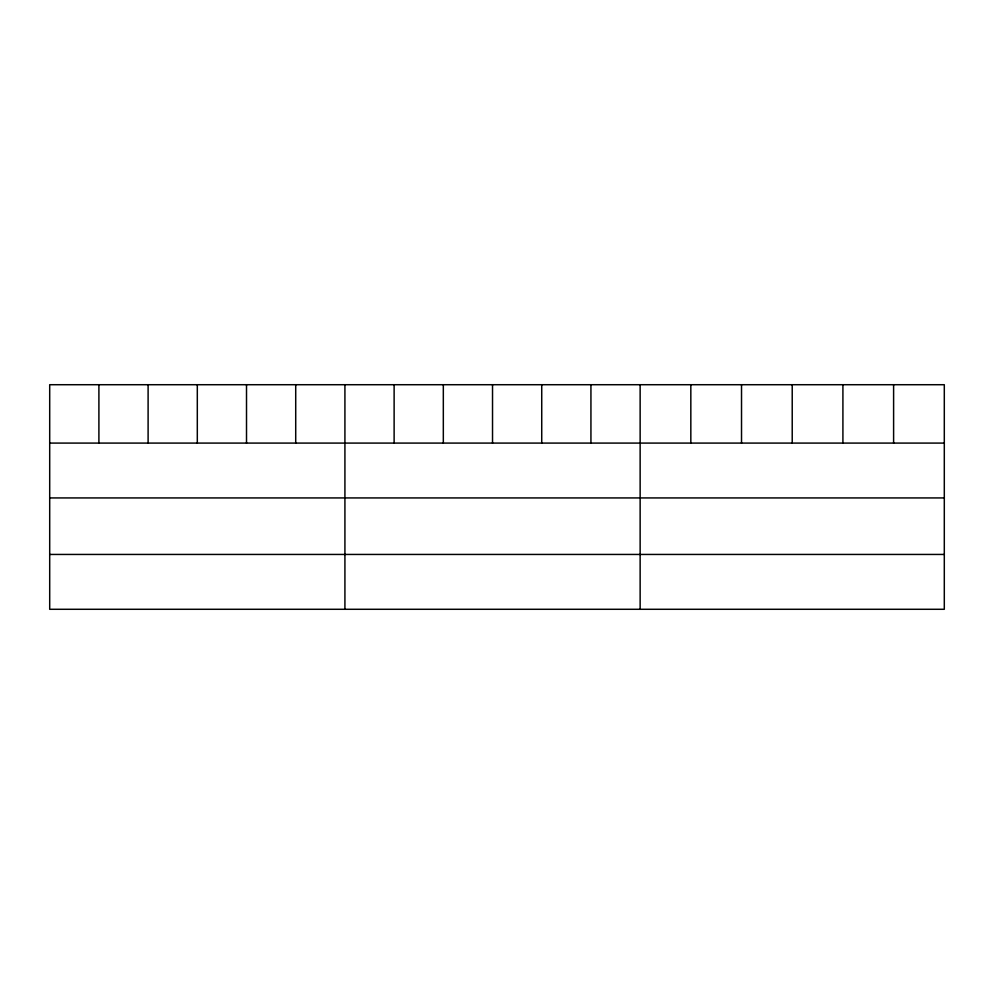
<?xml version="1.0" encoding="UTF-8"?>
<svg xmlns="http://www.w3.org/2000/svg" width="994" height="994" viewBox="0 0 994 994"><rect width="100%" height="100%" fill="white"/><g stroke="black" fill="none" stroke-linecap="round" stroke-linejoin="round"><path stroke-width="1.49" d="M944.3 497.932L944.3 384.715L49.7 384.715L49.7 609.285L944.3 609.285L944.3 497.932L49.7 497.932M49.7 443.088L944.3 443.088M49.7 554.441L944.3 554.441M893.606 384.715L893.606 443.088M842.912 384.715L842.912 443.088M792.218 384.715L792.218 443.088M741.524 384.715L741.524 443.088M690.83 384.715L690.83 443.088M640.136 384.715L640.136 609.285M590.933 384.715L590.933 443.088M541.73 384.715L541.73 443.088M492.527 384.715L492.527 443.088M443.324 384.715L443.324 443.088M394.121 384.715L394.121 443.088M344.918 384.715L344.918 609.285M295.715 384.715L295.715 443.088M246.512 384.715L246.512 443.088M197.309 384.715L197.309 443.088M148.106 384.715L148.106 443.088M98.903 384.715L98.903 443.088"/></g></svg>
